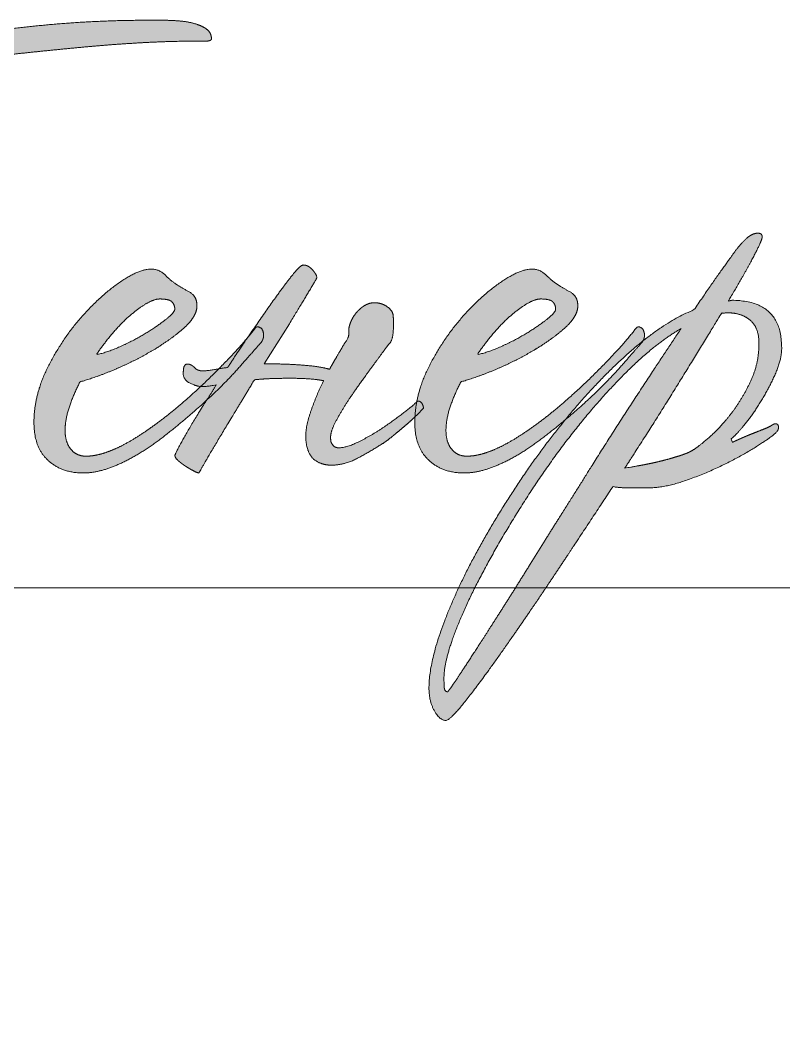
# Model space of a CAD drawing. Header units: metres. Extents: x 0 to 28.5, y 0 to 40.3.
# Drawn here: x 14.333 to 14.925, y 2.655 to 3.44 of the extents above; entities that cross this region are included whole.
import ezdxf

# ---------------------------------------------------------------- set-up
doc = ezdxf.new("R2010")
doc.units = ezdxf.units.M
doc.header["$MEASUREMENT"] = 0

# ---------------------------------------------------------------- blocks, each defined once
blk = doc.blocks.new('*U36')
at = {"linetype": 'Continuous', "lineweight": 0}
h = blk.add_hatch(color=5, dxfattribs=at)
edge = h.paths.add_edge_path()
edge.add_spline(control_points=[(-0.52751, 0.19882), (-0.50841, 0.20081), (-0.48812, 0.203), (-0.46783, 0.20519), (-0.44714, 0.20718), (-0.42646, 0.20916), (-0.40617, 0.21036), (-0.38588, 0.21155), (-0.36718, 0.21155)], knot_values=[0, 0, 0, 0.25, 0.25, 0.5, 0.5, 0.75, 0.75, 1, 1, 1], degree=2, periodic=0)
edge.add_line((-0.36718, 0.21155), (-0.36161, 0.21155))
edge.add_spline(control_points=[(-0.36161, 0.21155), (-0.35763, 0.21155), (-0.35763, 0.21313), (-0.35763, 0.2171), (-0.36082, 0.21948), (-0.364, 0.22185), (-0.36897, 0.22324), (-0.37394, 0.22463), (-0.37971, 0.22502), (-0.38548, 0.22542), (-0.39026, 0.22542)], knot_values=[0, 0, 0, 0.2, 0.2, 0.4, 0.4, 0.6, 0.6, 0.8, 0.8, 1, 1, 1], degree=2, periodic=0)
edge.add_line((-0.39026, 0.22542), (-0.3998, 0.22542))
edge.add_spline(control_points=[(-0.3998, 0.22542), (-0.43322, 0.22542), (-0.46565, 0.22244), (-0.49807, 0.21947), (-0.5303, 0.21472)], knot_values=[0, 0, 0, 0.5, 0.5, 1, 1, 1], degree=2, periodic=0)
edge.add_line((-0.5303, 0.21472), (-0.53945, 0.2163))
edge.add_line((-0.53945, 0.2163), (-0.54462, 0.21274))
edge.add_spline(control_points=[(-0.54462, 0.21274), (-0.55098, 0.21155), (-0.55834, 0.21056), (-0.5657, 0.20956), (-0.57326, 0.20837), (-0.58082, 0.20717), (-0.58818, 0.20578), (-0.59554, 0.20439), (-0.60151, 0.2024), (-0.60628, 0.20121), (-0.60628, 0.19683), (-0.60628, 0.19246), (-0.60429, 0.19086), (-0.6023, 0.18927), (-0.59753, 0.18927), (-0.58838, 0.18927), (-0.57823, 0.19126), (-0.56809, 0.19325), (-0.55894, 0.19444)], knot_values=[0, 0, 0, 0.111111, 0.111111, 0.222222, 0.222222, 0.333333, 0.333333, 0.444444, 0.444444, 0.555556, 0.555556, 0.666667, 0.666667, 0.777778, 0.777778, 0.888889, 0.888889, 1, 1, 1], degree=2, periodic=0)
edge.add_spline(control_points=[(-0.55894, 0.19444), (-0.56411, 0.18689), (-0.57465, 0.17058), (-0.5852, 0.15426), (-0.59793, 0.13417), (-0.61066, 0.11408), (-0.62398, 0.0926), (-0.63731, 0.07111), (-0.64805, 0.05361), (-0.65999, 0.03412), (-0.67113, 0.01403), (-0.68227, -0.00606), (-0.69042, -0.02337), (-0.69858, -0.04068), (-0.70335, -0.05361), (-0.70812, -0.06654), (-0.70733, -0.07171), (-0.70693, -0.07489), (-0.70494, -0.07907), (-0.70295, -0.08324), (-0.70017, -0.08702), (-0.69738, -0.0908), (-0.6942, -0.09339), (-0.69102, -0.09597), (-0.68784, -0.09558), (-0.68505, -0.09518), (-0.68028, -0.08603), (-0.6755, -0.07688), (-0.67073, -0.06554), (-0.66595, -0.0542), (-0.66198, -0.04406), (-0.658, -0.03392), (-0.6572, -0.03192)], knot_values=[0, 0, 0, 0.0625, 0.0625, 0.125, 0.125, 0.1875, 0.1875, 0.25, 0.25, 0.3125, 0.3125, 0.375, 0.375, 0.4375, 0.4375, 0.5, 0.5, 0.5625, 0.5625, 0.625, 0.625, 0.6875, 0.6875, 0.75, 0.75, 0.8125, 0.8125, 0.875, 0.875, 0.9375, 0.9375, 1, 1, 1], degree=2, periodic=0)
edge.add_spline(control_points=[(-0.6572, -0.03192), (-0.6572, -0.02874), (-0.65999, -0.02994)], knot_values=[0, 0, 0, 1, 1, 1], degree=2, periodic=0)
edge.add_spline(control_points=[(-0.65999, -0.02994), (-0.66118, -0.03073), (-0.66377, -0.03391), (-0.66635, -0.03709), (-0.66934, -0.04107), (-0.67232, -0.04505), (-0.67471, -0.04863), (-0.6771, -0.05222), (-0.67829, -0.05341)], knot_values=[0, 0, 0, 0.25, 0.25, 0.5, 0.5, 0.75, 0.75, 1, 1, 1], degree=2, periodic=0)
edge.add_line((-0.67829, -0.05341), (-0.67948, -0.05301))
edge.add_spline(control_points=[(-0.67948, -0.05301), (-0.67948, -0.05181), (-0.67491, -0.04306), (-0.67033, -0.03431), (-0.66158, -0.01939), (-0.65283, -0.00447), (-0.6403, 0.01582), (-0.62776, 0.03611), (-0.61225, 0.06077)], knot_values=[0, 0, 0, 0.25, 0.25, 0.5, 0.5, 0.75, 0.75, 1, 1, 1], degree=2, periodic=0)
edge.add_spline(control_points=[(-0.61225, 0.06077), (-0.59832, 0.08345), (-0.584, 0.10493), (-0.56968, 0.12641), (-0.55575, 0.14909), (-0.5486, 0.16063), (-0.54024, 0.17336), (-0.53189, 0.18609), (-0.52751, 0.19882)], knot_values=[0, 0, 0, 0.25, 0.25, 0.5, 0.5, 0.75, 0.75, 1, 1, 1], degree=2, periodic=0)
h = blk.add_hatch(color=5, dxfattribs=at)
edge = h.paths.add_edge_path()
edge.add_line((-0.18719, -0.20035), (-0.16948, -0.20035))
edge.add_spline(control_points=[(-0.16948, -0.20035), (-0.16465, -0.19362), (-0.15935, -0.18602), (-0.14325, -0.16295), (-0.12518, -0.1357), (-0.1071, -0.10846), (-0.0912, -0.0842)], knot_values=[0, 0, 0, 0.141373, 0.141373, 0.570687, 0.570687, 1, 1, 1], degree=2, periodic=0)
edge.add_spline(control_points=[(-0.0912, -0.0842), (-0.08603, -0.08499), (-0.07968, -0.08499)], knot_values=[0, 0, 0, 1, 1, 1], degree=2, periodic=0)
edge.add_line((-0.07968, -0.08499), (-0.06855, -0.08499))
edge.add_spline(control_points=[(-0.06855, -0.08499), (-0.05663, -0.08499), (-0.04252, -0.08002), (-0.02842, -0.07505), (-0.0161, -0.06888), (-0.00378, -0.06271), (0.00516, -0.05695), (0.0141, -0.05118), (0.0157, -0.04959)], knot_values=[0, 0, 0, 0.25, 0.25, 0.5, 0.5, 0.75, 0.75, 1, 1, 1], degree=2, periodic=0)
edge.add_spline(control_points=[(0.0157, -0.04959), (0.01887, -0.0472), (0.01887, -0.04481), (0.01887, -0.04242), (0.01689, -0.04242), (0.01569, -0.04242), (0.0141, -0.04362)], knot_values=[0, 0, 0, 0.333333, 0.333333, 0.666667, 0.666667, 1, 1, 1], degree=2, periodic=0)
edge.add_spline(control_points=[(0.0141, -0.04362), (0.01211, -0.04481), (0.00853, -0.0462), (0.00495, -0.0476), (0.00097, -0.04919), (-0.00301, -0.05078), (-0.00659, -0.05237), (-0.01017, -0.05396), (-0.01176, -0.05476)], knot_values=[0, 0, 0, 0.25, 0.25, 0.5, 0.5, 0.75, 0.75, 1, 1, 1], degree=2, periodic=0)
edge.add_line((-0.01176, -0.05476), (-0.01256, -0.05237))
edge.add_spline(control_points=[(-0.01256, -0.05237), (-0.01056, -0.05118), (-0.00499, -0.04461), (0.00057, -0.03805), (0.00634, -0.0289), (0.01211, -0.01975), (0.01655, -0.00981), (0.02098, 0.00014), (0.02098, 0.00809)], knot_values=[0, 0, 0, 0.25, 0.25, 0.5, 0.5, 0.75, 0.75, 1, 1, 1], degree=2, periodic=0)
edge.add_spline(control_points=[(0.02098, 0.00809), (0.02098, 0.03952), (-0.01202, 0.03952), (-0.01281, 0.03952), (-0.01321, 0.03932), (-0.01361, 0.03912), (-0.01441, 0.03912)], knot_values=[0, 0, 0, 0.333333, 0.333333, 0.666667, 0.666667, 1, 1, 1], degree=2, periodic=0)
edge.add_spline(control_points=[(-0.01441, 0.03912), (-0.004, 0.05661), (0.00201, 0.06794), (0.00802, 0.07927), (0.00802, 0.08165), (0.00802, 0.08406), (0.00524, 0.08406), (0.00126, 0.08406), (-0.00232, 0.08068), (-0.0059, 0.0773), (-0.00908, 0.07332), (-0.01107, 0.07054), (-0.01863, 0.06), (-0.02619, 0.04946), (-0.03693, 0.03355)], knot_values=[0, 0, 0, 0.142857, 0.142857, 0.285714, 0.285714, 0.428571, 0.428571, 0.571429, 0.571429, 0.714286, 0.714286, 0.857143, 0.857143, 1, 1, 1], degree=2, periodic=0)
edge.add_spline(control_points=[(-0.03693, 0.03355), (-0.05352, 0.02664), (-0.07114, 0.01254)], knot_values=[0, 0, 0, 1, 1, 1], degree=2, periodic=0)
edge.add_line((-0.07114, 0.01254), (-0.07142, 0.01207))
edge.add_spline(control_points=[(-0.07142, 0.01207), (-0.0762, 0.0065), (-0.08694, -0.00563), (-0.09768, -0.01777), (-0.11558, -0.03368), (-0.1192, -0.03682), (-0.12287, -0.0399)], knot_values=[0, 0, 0, 0.417557, 0.417557, 0.835113, 0.835113, 1, 1, 1], degree=2, periodic=0)
edge.add_spline(control_points=[(-0.12287, -0.0399), (-0.13889, -0.05948), (-0.15351, -0.08141), (-0.17102, -0.10766), (-0.18435, -0.13292), (-0.19768, -0.15818), (-0.20544, -0.18046), (-0.2092, -0.19124), (-0.21113, -0.20035)], knot_values=[0, 0, 0, 0.251666, 0.251666, 0.552886, 0.552886, 0.854105, 0.854105, 1, 1, 1], degree=2, periodic=0)
edge.add_line((-0.21113, -0.20035), (-0.20192, -0.20035))
edge.add_spline(control_points=[(-0.20192, -0.20035), (-0.20025, -0.19264), (-0.19649, -0.18247), (-0.18973, -0.16417), (-0.17781, -0.14169), (-0.16588, -0.11922), (-0.15037, -0.09475), (-0.13487, -0.07028), (-0.11738, -0.04801), (-0.09988, -0.02573), (-0.08139, -0.00743), (-0.06291, 0.01087), (-0.04581, 0.02082)], knot_values=[0, 0, 0, 0.100007, 0.100007, 0.280006, 0.280006, 0.460004, 0.460004, 0.640003, 0.640003, 0.820001, 0.820001, 1, 1, 1], degree=2, periodic=0)
edge.add_spline(control_points=[(-0.04581, 0.02082), (-0.05933, 0.00053), (-0.07483, -0.02314), (-0.09034, -0.04681), (-0.10505, -0.07028), (-0.11499, -0.0862), (-0.12592, -0.1035), (-0.13685, -0.12081), (-0.14719, -0.13752), (-0.15753, -0.15423), (-0.16707, -0.16914), (-0.17661, -0.18406), (-0.18397, -0.1954), (-0.18565, -0.198), (-0.18719, -0.20035)], knot_values=[0, 0, 0, 0.160543, 0.160543, 0.321085, 0.321085, 0.481628, 0.481628, 0.642171, 0.642171, 0.802713, 0.802713, 0.963256, 0.963256, 1, 1, 1], degree=2, periodic=0)
edge = h.paths.add_edge_path(flags=16)
edge.add_spline(control_points=[(-0.08318, -0.07186), (-0.08199, -0.06987), (-0.081, -0.06848), (-0.08, -0.06709), (-0.07881, -0.0651), (-0.0629, -0.04043), (-0.04738, -0.01537), (-0.03187, 0.00969), (-0.01914, 0.03078)], knot_values=[0, 0, 0, 0.25, 0.25, 0.5, 0.5, 0.75, 0.75, 1, 1, 1], degree=2, periodic=0)
edge.add_spline(control_points=[(-0.01914, 0.03078), (-0.01755, 0.03118), (-0.01437, 0.03118), (-0.00562, 0.03118), (0.00015, 0.0262), (0.00591, 0.02123), (0.00591, 0.01089)], knot_values=[0, 0, 0, 0.333333, 0.333333, 0.666667, 0.666667, 1, 1, 1], degree=2, periodic=0)
edge.add_spline(control_points=[(0.00591, 0.01089), (0.00591, -0.00224), (0.00035, -0.01418), (-0.00522, -0.02611), (-0.01258, -0.03566), (-0.01994, -0.04521), (-0.0273, -0.05157), (-0.03466, -0.05794), (-0.03863, -0.06032), (-0.04142, -0.06192), (-0.04699, -0.06371), (-0.05256, -0.0655), (-0.05892, -0.06709), (-0.06528, -0.06868), (-0.07185, -0.06987), (-0.07841, -0.07107), (-0.08318, -0.07186)], knot_values=[0, 0, 0, 0.125, 0.125, 0.25, 0.25, 0.375, 0.375, 0.5, 0.5, 0.625, 0.625, 0.75, 0.75, 0.875, 0.875, 1, 1, 1], degree=2, periodic=0)
h = blk.add_hatch(color=5, dxfattribs=at)
edge = h.paths.add_edge_path()
edge.add_spline(control_points=[(-0.22131, -0.0279), (-0.22449, -0.03095), (-0.23048, -0.03549), (-0.23704, -0.04046), (-0.2446, -0.04563), (-0.25256, -0.05081), (-0.26031, -0.05459), (-0.26807, -0.05837), (-0.27324, -0.05837), (-0.27563, -0.05837), (-0.27702, -0.05657), (-0.27842, -0.05478), (-0.27842, -0.05319)], knot_values=[0, 0, 0, 0.154355, 0.154355, 0.323484, 0.323484, 0.492613, 0.492613, 0.661742, 0.661742, 0.830871, 0.830871, 1, 1, 1], degree=2, periodic=0)
edge.add_spline(control_points=[(-0.27842, -0.05319), (-0.27921, -0.04842), (-0.27464, -0.04007), (-0.27006, -0.03171), (-0.26489, -0.02415), (-0.2625, -0.02057), (-0.25852, -0.015), (-0.25455, -0.00943), (-0.25057, -0.00406), (-0.24659, 0.00131), (-0.24341, 0.00569), (-0.24023, 0.01006), (-0.23903, 0.01126)], knot_values=[0, 0, 0, 0.166667, 0.166667, 0.333333, 0.333333, 0.5, 0.5, 0.666667, 0.666667, 0.833333, 0.833333, 1, 1, 1], degree=2, periodic=0)
edge.add_spline(control_points=[(-0.23903, 0.01126), (-0.23704, 0.01404), (-0.23684, 0.02041), (-0.23664, 0.02677), (-0.23704, 0.02996), (-0.23744, 0.03274), (-0.24102, 0.03532), (-0.2446, 0.03791), (-0.24938, 0.03791), (-0.25296, 0.03791), (-0.25614, 0.03592), (-0.25932, 0.03394), (-0.26171, 0.03095), (-0.26409, 0.02796), (-0.26529, 0.02478), (-0.26648, 0.0216), (-0.26648, 0.01961)], knot_values=[0, 0, 0, 0.125, 0.125, 0.25, 0.25, 0.375, 0.375, 0.5, 0.5, 0.625, 0.625, 0.75, 0.75, 0.875, 0.875, 1, 1, 1], degree=2, periodic=0)
edge.add_spline(control_points=[(-0.26648, 0.01961), (-0.26568, 0.01523), (-0.26927, 0.01086), (-0.27006, 0.00966), (-0.27444, 0.00211), (-0.27683, -0.00187), (-0.27921, -0.00625)], knot_values=[0, 0, 0, 0.333333, 0.333333, 0.666667, 0.666667, 1, 1, 1], degree=2, periodic=0)
edge.add_spline(control_points=[(-0.27921, -0.00625), (-0.28319, -0.00506), (-0.28916, -0.00426), (-0.29592, -0.00347), (-0.30348, -0.00307), (-0.31104, -0.00267), (-0.3182, -0.00267)], knot_values=[0, 0, 0, 0.333333, 0.333333, 0.666667, 0.666667, 1, 1, 1], degree=2, periodic=0)
edge.add_line((-0.3182, -0.00267), (-0.32258, -0.00267))
edge.add_line((-0.32258, -0.00267), (-0.30587, 0.02398))
edge.add_spline(control_points=[(-0.30587, 0.02398), (-0.29791, 0.03711), (-0.29274, 0.04566), (-0.28757, 0.05422), (-0.28757, 0.05461)], knot_values=[0, 0, 0, 0.5, 0.5, 1, 1, 1], degree=2, periodic=0)
edge.add_spline(control_points=[(-0.28757, 0.05461), (-0.28796, 0.057), (-0.29075, 0.05998), (-0.29353, 0.06297), (-0.29672, 0.06297), (-0.29871, 0.06297), (-0.30567, 0.05402), (-0.31263, 0.04507), (-0.32218, 0.03134), (-0.32522, 0.02697), (-0.32839, 0.02237)], knot_values=[0, 0, 0, 0.23155, 0.23155, 0.4631, 0.4631, 0.69465, 0.69465, 0.9262, 0.9262, 1, 1, 1], degree=2, periodic=0)
edge.add_line((-0.32839, 0.02237), (-0.32787, 0.02202))
edge.add_spline(control_points=[(-0.32787, 0.02202), (-0.32429, 0.02202), (-0.32329, 0.01863), (-0.3223, 0.01525), (-0.32429, 0.01207)], knot_values=[0, 0, 0, 0.5, 0.5, 1, 1, 1], degree=2, periodic=0)
edge.add_spline(control_points=[(-0.32429, 0.01207), (-0.32906, 0.0065), (-0.3398, -0.00563), (-0.34813, -0.01504), (-0.36076, -0.02672)], knot_values=[0, 0, 0, 0.563292, 0.563292, 1, 1, 1], degree=2, periodic=0)
edge.add_spline(control_points=[(-0.36076, -0.02672), (-0.36136, -0.02762), (-0.36196, -0.02853), (-0.37071, -0.04245), (-0.37628, -0.05239), (-0.38185, -0.06234), (-0.38185, -0.06353), (-0.38185, -0.06512), (-0.37947, -0.06711), (-0.37708, -0.0691), (-0.3743, -0.07089), (-0.37151, -0.07268), (-0.36912, -0.07388), (-0.36673, -0.07507), (-0.36594, -0.07507)], knot_values=[0, 0, 0, 0.024641, 0.024641, 0.187201, 0.187201, 0.349761, 0.349761, 0.512321, 0.512321, 0.67488, 0.67488, 0.83744, 0.83744, 1, 1, 1], degree=2, periodic=0)
edge.add_spline(control_points=[(-0.36594, -0.07507), (-0.36355, -0.07069), (-0.35699, -0.05955), (-0.35042, -0.04841), (-0.34167, -0.03409), (-0.33571, -0.02415), (-0.32894, -0.01301)], knot_values=[0, 0, 0, 0.333333, 0.333333, 0.666667, 0.666667, 1, 1, 1], degree=2, periodic=0)
edge.add_spline(control_points=[(-0.32894, -0.01301), (-0.32576, -0.01301), (-0.32218, -0.01262), (-0.31382, -0.01222), (-0.30507, -0.01222), (-0.29632, -0.01222), (-0.28836, -0.01301), (-0.28558, -0.01341), (-0.28319, -0.01381)], knot_values=[0, 0, 0, 0.25, 0.25, 0.5, 0.5, 0.75, 0.75, 1, 1, 1], degree=2, periodic=0)
edge.add_line((-0.28319, -0.01381), (-0.28398, -0.0154))
edge.add_spline(control_points=[(-0.28398, -0.0154), (-0.28876, -0.02534), (-0.29234, -0.03628), (-0.29592, -0.04722), (-0.29473, -0.05478), (-0.29353, -0.06354), (-0.28876, -0.06672), (-0.28398, -0.0699), (-0.27802, -0.0699), (-0.26887, -0.0699), (-0.25992, -0.06493), (-0.25096, -0.05996), (-0.2446, -0.05598), (-0.24142, -0.05399), (-0.23704, -0.05041), (-0.23266, -0.04683), (-0.22849, -0.04325), (-0.22518, -0.04041), (-0.2225, -0.03783)], knot_values=[0, 0, 0, 0.113755, 0.113755, 0.227509, 0.227509, 0.341264, 0.341264, 0.455018, 0.455018, 0.568773, 0.568773, 0.682527, 0.682527, 0.796282, 0.796282, 0.910037, 0.910037, 1, 1, 1], degree=2, periodic=0)
edge.add_spline(control_points=[(-0.2225, -0.03783), (-0.22224, -0.03287), (-0.22131, -0.0279)], knot_values=[0, 0, 0, 1, 1, 1], degree=2, periodic=0)
h = blk.add_hatch(color=5, dxfattribs=at)
edge = h.paths.add_edge_path()
edge.add_line((-0.3544, -0.01659), (-0.35639, -0.01699))
edge.add_spline(control_points=[(-0.35639, -0.01699), (-0.36134, -0.01789), (-0.36477, -0.01765)], knot_values=[0, 0, 0, 1, 1, 1], degree=2, periodic=0)
edge.add_spline(control_points=[(-0.36477, -0.01765), (-0.37061, -0.02311), (-0.3768, -0.02851), (-0.38516, -0.03567), (-0.39371, -0.04203), (-0.40226, -0.0484), (-0.41062, -0.05337), (-0.41897, -0.05835), (-0.42673, -0.06113), (-0.43449, -0.06392), (-0.44085, -0.06392), (-0.44722, -0.06392), (-0.451, -0.05934), (-0.45478, -0.05476), (-0.45478, -0.0468), (-0.45478, -0.03964), (-0.45199, -0.03128), (-0.44921, -0.02292), (-0.44483, -0.01457)], knot_values=[0, 0, 0, 0.047522, 0.047522, 0.166582, 0.166582, 0.285641, 0.285641, 0.404701, 0.404701, 0.523761, 0.523761, 0.642821, 0.642821, 0.76188, 0.76188, 0.88094, 0.88094, 1, 1, 1], degree=2, periodic=0)
edge.add_spline(control_points=[(-0.44483, -0.01457), (-0.43568, -0.01218), (-0.42236, -0.00661), (-0.40903, -0.00104), (-0.39689, 0.00613), (-0.38476, 0.01329), (-0.376, 0.02105), (-0.36725, 0.02881), (-0.36725, 0.03598), (-0.36725, 0.04235), (-0.37243, 0.04513), (-0.3776, 0.04792), (-0.38118, 0.0503), (-0.38476, 0.05269), (-0.38854, 0.05647), (-0.39232, 0.06025), (-0.39789, 0.06025), (-0.40584, 0.06025), (-0.41877, 0.0513), (-0.4317, 0.04235), (-0.44443, 0.02782), (-0.45717, 0.01329), (-0.46632, -0.00502), (-0.47547, -0.02333), (-0.47547, -0.04164), (-0.47547, -0.05796), (-0.46632, -0.06651), (-0.45717, -0.07507), (-0.44284, -0.07507), (-0.43449, -0.07507), (-0.42514, -0.07168), (-0.41579, -0.0683), (-0.40624, -0.06253), (-0.39669, -0.05675), (-0.38715, -0.0492), (-0.3776, -0.04164), (-0.36845, -0.03368), (-0.36443, -0.0301), (-0.36076, -0.02672)], knot_values=[0, 0, 0, 0.054871, 0.054871, 0.109741, 0.109741, 0.164612, 0.164612, 0.219482, 0.219482, 0.274353, 0.274353, 0.329223, 0.329223, 0.384094, 0.384094, 0.438964, 0.438964, 0.493835, 0.493835, 0.548705, 0.548705, 0.603576, 0.603576, 0.658446, 0.658446, 0.713317, 0.713317, 0.768187, 0.768187, 0.823058, 0.823058, 0.877928, 0.877928, 0.932799, 0.932799, 0.987669, 0.987669, 1, 1, 1], degree=2, periodic=0)
edge.add_spline(control_points=[(-0.36076, -0.02672), (-0.35744, -0.02166), (-0.3544, -0.01659)], knot_values=[0, 0, 0, 1, 1, 1], degree=2, periodic=0)
edge = h.paths.add_edge_path(flags=16)
edge.add_spline(control_points=[(-0.43409, 0.00341), (-0.42892, 0.01097), (-0.42315, 0.01774), (-0.41738, 0.0245), (-0.41161, 0.02947), (-0.40584, 0.03444), (-0.40067, 0.03743), (-0.3955, 0.04041), (-0.39192, 0.04041), (-0.38555, 0.04041), (-0.38376, 0.03842), (-0.38197, 0.03643), (-0.38197, 0.03365)], knot_values=[0, 0, 0, 0.166667, 0.166667, 0.333333, 0.333333, 0.5, 0.5, 0.666667, 0.666667, 0.833333, 0.833333, 1, 1, 1], degree=2, periodic=0)
edge.add_spline(control_points=[(-0.38197, 0.03365), (-0.38197, 0.03166), (-0.38734, 0.02728), (-0.39272, 0.02291), (-0.40047, 0.01813), (-0.40823, 0.01336), (-0.41738, 0.00918), (-0.42653, 0.00501), (-0.43409, 0.00341)], knot_values=[0, 0, 0, 0.25, 0.25, 0.5, 0.5, 0.75, 0.75, 1, 1, 1], degree=2, periodic=0)
h = blk.add_hatch(color=5, dxfattribs=at)
edge = h.paths.add_edge_path()
edge.add_spline(control_points=[(-0.07114, 0.01254), (-0.06951, 0.0155), (-0.07043, 0.01863), (-0.07142, 0.02202), (-0.075, 0.02202)], knot_values=[0, 0, 0, 0.480917, 0.480917, 1, 1, 1], degree=2, periodic=0)
edge.add_spline(control_points=[(-0.075, 0.02202), (-0.08177, 0.01287), (-0.09509, -0.00106), (-0.10842, -0.01498), (-0.12394, -0.02851), (-0.13229, -0.03567), (-0.14084, -0.04203), (-0.1494, -0.0484), (-0.15775, -0.05337), (-0.16611, -0.05835), (-0.17386, -0.06113), (-0.18162, -0.06392), (-0.18799, -0.06392), (-0.19435, -0.06392), (-0.19813, -0.05934), (-0.20191, -0.05476), (-0.20191, -0.0468), (-0.20191, -0.03964), (-0.19913, -0.03128), (-0.19634, -0.02292), (-0.19197, -0.01457)], knot_values=[0, 0, 0, 0.1, 0.1, 0.2, 0.2, 0.3, 0.3, 0.4, 0.4, 0.5, 0.5, 0.6, 0.6, 0.7, 0.7, 0.8, 0.8, 0.9, 0.9, 1, 1, 1], degree=2, periodic=0)
edge.add_spline(control_points=[(-0.19197, -0.01457), (-0.18282, -0.01218), (-0.16949, -0.00661), (-0.15616, -0.00104), (-0.14403, 0.00613), (-0.13189, 0.01329), (-0.12314, 0.02105), (-0.11439, 0.02881), (-0.11439, 0.03598), (-0.11439, 0.04235), (-0.11956, 0.04513), (-0.12473, 0.04792), (-0.12831, 0.0503), (-0.13189, 0.05269), (-0.13567, 0.05647), (-0.13945, 0.06025), (-0.14502, 0.06025), (-0.15298, 0.06025), (-0.16591, 0.0513), (-0.17884, 0.04235), (-0.19157, 0.02782), (-0.2043, 0.01329), (-0.21345, -0.00502), (-0.219, -0.01613), (-0.22119, -0.02724)], knot_values=[0, 0, 0, 0.086156, 0.086156, 0.172312, 0.172312, 0.258468, 0.258468, 0.344624, 0.344624, 0.430779, 0.430779, 0.516935, 0.516935, 0.603091, 0.603091, 0.689247, 0.689247, 0.775403, 0.775403, 0.861559, 0.861559, 0.947715, 0.947715, 1, 1, 1], degree=2, periodic=0)
edge.add_line((-0.22119, -0.02724), (-0.22073, -0.02733))
edge.add_spline(control_points=[(-0.22073, -0.02733), (-0.21755, -0.02733), (-0.21675, -0.03211)], knot_values=[0, 0, 0, 1, 1, 1], degree=2, periodic=0)
edge.add_line((-0.21675, -0.03211), (-0.22113, -0.03648))
edge.add_spline(control_points=[(-0.22113, -0.03648), (-0.22179, -0.03715), (-0.2225, -0.03783)], knot_values=[0, 0, 0, 1, 1, 1], degree=2, periodic=0)
edge.add_spline(control_points=[(-0.2225, -0.03783), (-0.2226, -0.03973), (-0.2226, -0.04164), (-0.2226, -0.05796), (-0.21345, -0.06651), (-0.2043, -0.07507), (-0.18997, -0.07507), (-0.18162, -0.07507), (-0.17227, -0.07168), (-0.16293, -0.0683), (-0.15338, -0.06253), (-0.14383, -0.05675), (-0.13428, -0.0492), (-0.1285, -0.04462), (-0.12287, -0.0399)], knot_values=[0, 0, 0, 0.018213, 0.018213, 0.193372, 0.193372, 0.368531, 0.368531, 0.54369, 0.54369, 0.718849, 0.718849, 0.894009, 0.894009, 1, 1, 1], degree=2, periodic=0)
edge.add_spline(control_points=[(-0.12287, -0.0399), (-0.11972, -0.03605), (-0.11651, -0.03229), (-0.09701, -0.00941), (-0.07653, 0.00809), (-0.07382, 0.0104), (-0.07114, 0.01254)], knot_values=[0, 0, 0, 0.126896, 0.126896, 0.89826, 0.89826, 1, 1, 1], degree=2, periodic=0)
edge = h.paths.add_edge_path(flags=16)
edge.add_spline(control_points=[(-0.18123, 0.00341), (-0.17605, 0.01097), (-0.17029, 0.01774), (-0.16452, 0.0245), (-0.15875, 0.02947), (-0.15298, 0.03444), (-0.14781, 0.03743), (-0.14263, 0.04041), (-0.13905, 0.04041), (-0.13269, 0.04041), (-0.1309, 0.03842), (-0.12911, 0.03643), (-0.12911, 0.03365)], knot_values=[0, 0, 0, 0.166667, 0.166667, 0.333333, 0.333333, 0.5, 0.5, 0.666667, 0.666667, 0.833333, 0.833333, 1, 1, 1], degree=2, periodic=0)
edge.add_spline(control_points=[(-0.12911, 0.03365), (-0.12911, 0.03166), (-0.13448, 0.02728), (-0.13985, 0.02291), (-0.14761, 0.01813), (-0.15537, 0.01336), (-0.16452, 0.00918), (-0.17367, 0.00501), (-0.18123, 0.00341)], knot_values=[0, 0, 0, 0.25, 0.25, 0.5, 0.5, 0.75, 0.75, 1, 1, 1], degree=2, periodic=0)
h = blk.add_hatch(color=5, dxfattribs=at)
edge = h.paths.add_edge_path()
edge.add_spline(control_points=[(-0.32787, 0.02202), (-0.33027, 0.01877), (-0.33349, 0.01493)], knot_values=[0, 0, 0, 1, 1, 1], degree=2, periodic=0)
edge.add_spline(control_points=[(-0.33349, 0.01493), (-0.33787, 0.00852), (-0.34247, 0.00171), (-0.34446, -0.00148), (-0.34684, -0.00506)], knot_values=[0, 0, 0, 0.299722, 0.299722, 1, 1, 1], degree=2, periodic=0)
edge.add_spline(control_points=[(-0.34684, -0.00506), (-0.34987, -0.00536), (-0.35266, -0.00589)], knot_values=[0, 0, 0, 1, 1, 1], degree=2, periodic=0)
edge.add_spline(control_points=[(-0.35266, -0.00589), (-0.35851, -0.0118), (-0.36477, -0.01765)], knot_values=[0, 0, 0, 1, 1, 1], degree=2, periodic=0)
edge.add_spline(control_points=[(-0.36477, -0.01765), (-0.36134, -0.01789), (-0.35639, -0.01699)], knot_values=[0, 0, 0, 1, 1, 1], degree=2, periodic=0)
edge.add_line((-0.35639, -0.01699), (-0.3544, -0.01659))
edge.add_spline(control_points=[(-0.3544, -0.01659), (-0.35744, -0.02166), (-0.36076, -0.02672)], knot_values=[0, 0, 0, 1, 1, 1], degree=2, periodic=0)
edge.add_spline(control_points=[(-0.36076, -0.02672), (-0.34816, -0.01507), (-0.33985, -0.00569)], knot_values=[0, 0, 0, 1, 1, 1], degree=2, periodic=0)
edge.add_line((-0.33985, -0.00569), (-0.3398, -0.00563))
edge.add_spline(control_points=[(-0.3398, -0.00563), (-0.32906, 0.0065), (-0.32429, 0.01207)], knot_values=[0, 0, 0, 1, 1, 1], degree=2, periodic=0)
edge.add_spline(control_points=[(-0.32429, 0.01207), (-0.3223, 0.01525), (-0.32329, 0.01863), (-0.32429, 0.02202), (-0.32787, 0.02202)], knot_values=[0, 0, 0, 0.5, 0.5, 1, 1, 1], degree=2, periodic=0)
h = blk.add_hatch(color=5, dxfattribs=at)
edge = h.paths.add_edge_path()
edge.add_spline(control_points=[(-0.33349, 0.01493), (-0.33936, 0.00793), (-0.34796, -0.00106), (-0.35028, -0.00348), (-0.35266, -0.00589)], knot_values=[0, 0, 0, 0.787625, 0.787625, 1, 1, 1], degree=2, periodic=0)
edge.add_spline(control_points=[(-0.35266, -0.00589), (-0.34987, -0.00536), (-0.34684, -0.00506)], knot_values=[0, 0, 0, 1, 1, 1], degree=2, periodic=0)
edge.add_spline(control_points=[(-0.34684, -0.00506), (-0.34446, -0.00148), (-0.34247, 0.0017)], knot_values=[0, 0, 0, 1, 1, 1], degree=2, periodic=0)
edge.add_line((-0.34247, 0.0017), (-0.34247, 0.00171))
edge.add_spline(control_points=[(-0.34247, 0.00171), (-0.33787, 0.00852), (-0.33349, 0.01493)], knot_values=[0, 0, 0, 1, 1, 1], degree=2, periodic=0)
h = blk.add_hatch(color=5, dxfattribs=at)
edge = h.paths.add_edge_path()
edge.add_spline(control_points=[(-0.36554, -0.00704), (-0.36753, -0.00665), (-0.36872, -0.00525), (-0.36992, -0.00386), (-0.37191, -0.00307), (-0.37629, -0.00148), (-0.37629, -0.00784)], knot_values=[0, 0, 0, 0.333333, 0.333333, 0.666667, 0.666667, 1, 1, 1], degree=2, periodic=0)
edge.add_spline(control_points=[(-0.37629, -0.00784), (-0.37708, -0.01421), (-0.36912, -0.01659)], knot_values=[0, 0, 0, 1, 1, 1], degree=2, periodic=0)
edge.add_spline(control_points=[(-0.36912, -0.01659), (-0.36739, -0.01746), (-0.36477, -0.01765)], knot_values=[0, 0, 0, 1, 1, 1], degree=2, periodic=0)
edge.add_spline(control_points=[(-0.36477, -0.01765), (-0.35851, -0.0118), (-0.35266, -0.00589)], knot_values=[0, 0, 0, 1, 1, 1], degree=2, periodic=0)
edge.add_spline(control_points=[(-0.35266, -0.00589), (-0.35354, -0.00606), (-0.3544, -0.00625), (-0.36395, -0.00784), (-0.36554, -0.00704)], knot_values=[0, 0, 0, 0.193262, 0.193262, 1, 1, 1], degree=2, periodic=0)
h = blk.add_hatch(color=5, dxfattribs=at)
edge = h.paths.add_edge_path()
edge.add_spline(control_points=[(-0.2225, -0.03783), (-0.22179, -0.03715), (-0.22113, -0.03648)], knot_values=[0, 0, 0, 1, 1, 1], degree=2, periodic=0)
edge.add_line((-0.22113, -0.03648), (-0.21675, -0.03211))
edge.add_spline(control_points=[(-0.21675, -0.03211), (-0.21755, -0.02733), (-0.22073, -0.02733)], knot_values=[0, 0, 0, 1, 1, 1], degree=2, periodic=0)
edge.add_spline(control_points=[(-0.22073, -0.02733), (-0.22101, -0.02761), (-0.22131, -0.0279)], knot_values=[0, 0, 0, 1, 1, 1], degree=2, periodic=0)
edge.add_spline(control_points=[(-0.22131, -0.0279), (-0.22224, -0.03287), (-0.2225, -0.03783)], knot_values=[0, 0, 0, 1, 1, 1], degree=2, periodic=0)
h = blk.add_hatch(color=5, dxfattribs=at)
edge = h.paths.add_edge_path()
edge.add_line((-0.20192, -0.20035), (-0.21113, -0.20035))
edge.add_spline(control_points=[(-0.21113, -0.20035), (-0.2132, -0.21005), (-0.2132, -0.21785), (-0.2132, -0.2266), (-0.20962, -0.23296), (-0.20604, -0.23933), (-0.20207, -0.23933), (-0.19889, -0.23933), (-0.18717, -0.22421), (-0.17931, -0.21407), (-0.16948, -0.20035)], knot_values=[0, 0, 0, 0.123175, 0.123175, 0.362046, 0.362046, 0.600918, 0.600918, 0.839789, 0.839789, 1, 1, 1], degree=2, periodic=0)
edge.add_line((-0.16948, -0.20035), (-0.18719, -0.20035))
edge.add_spline(control_points=[(-0.18719, -0.20035), (-0.19237, -0.20829), (-0.19589, -0.21351), (-0.20047, -0.22027), (-0.20086, -0.22027), (-0.20285, -0.22027), (-0.20305, -0.21748), (-0.20325, -0.2147), (-0.20325, -0.21112), (-0.20325, -0.20652), (-0.20192, -0.20035)], knot_values=[0, 0, 0, 0.182925, 0.182925, 0.420144, 0.420144, 0.657362, 0.657362, 0.89458, 0.89458, 1, 1, 1], degree=2, periodic=0)
at = {"color": 5, "linetype": 'Continuous', "lineweight": 0, "flags": 128}
for points in [[(-0.3998, 0.22542), (-0.39026, 0.22542)], [(-0.36161, 0.21155), (-0.36718, 0.21155)], [(-0.30587, 0.02398), (-0.32258, -0.00267), (-0.3182, -0.00267)], [(-0.3544, -0.01659), (-0.35639, -0.01699)], [(-0.28398, -0.0154), (-0.28319, -0.01381)], [(-0.21675, -0.03211), (-0.22113, -0.03648)], [(-0.01256, -0.05237), (-0.01176, -0.05476)]]:
    blk.add_lwpolyline(points, dxfattribs=at)
at = {"color": 5, "linetype": 'Continuous', "lineweight": 0}
for points, knots in [([(-0.5303, 0.21472), (-0.49807, 0.21947), (-0.46565, 0.22244), (-0.43322, 0.22542), (-0.3998, 0.22542)], [0, 0, 0, 0.5, 0.5, 1, 1, 1]), ([(-0.39026, 0.22542), (-0.38548, 0.22542), (-0.37971, 0.22502), (-0.37394, 0.22463), (-0.36897, 0.22324), (-0.364, 0.22185), (-0.36082, 0.21948), (-0.35763, 0.2171), (-0.35763, 0.21313), (-0.35763, 0.21155), (-0.36161, 0.21155)], [0, 0, 0, 0.2, 0.2, 0.4, 0.4, 0.6, 0.6, 0.8, 0.8, 1, 1, 1]), ([(-0.36718, 0.21155), (-0.38588, 0.21155), (-0.40617, 0.21036), (-0.42646, 0.20916), (-0.44714, 0.20718), (-0.46783, 0.20519), (-0.48812, 0.203), (-0.50841, 0.20081), (-0.52751, 0.19882), (-0.53189, 0.18609), (-0.54024, 0.17336), (-0.5486, 0.16063), (-0.55575, 0.14909), (-0.56968, 0.12641), (-0.584, 0.10493), (-0.59832, 0.08345), (-0.61225, 0.06077)], [0, 0, 0, 0.125, 0.125, 0.25, 0.25, 0.375, 0.375, 0.5, 0.5, 0.625, 0.625, 0.75, 0.75, 0.875, 0.875, 1, 1, 1]), ([(-0.01176, -0.05476), (-0.01017, -0.05396), (-0.00659, -0.05237), (-0.00301, -0.05078), (0.00097, -0.04919), (0.00495, -0.0476), (0.00853, -0.0462), (0.01211, -0.04481), (0.0141, -0.04362), (0.01569, -0.04242), (0.01689, -0.04242), (0.01887, -0.04242), (0.01887, -0.04481), (0.01887, -0.0472), (0.0157, -0.04959), (0.0141, -0.05118), (0.00516, -0.05695), (-0.00378, -0.06271), (-0.0161, -0.06888), (-0.02842, -0.07505), (-0.04252, -0.08002), (-0.05663, -0.08499), (-0.06855, -0.08499), (-0.07332, -0.08499), (-0.07968, -0.08499), (-0.08603, -0.08499), (-0.0912, -0.0842), (-0.1071, -0.10846), (-0.12518, -0.1357), (-0.14325, -0.16295), (-0.15935, -0.18602), (-0.17545, -0.20909), (-0.18717, -0.22421), (-0.19889, -0.23933), (-0.20207, -0.23933), (-0.20604, -0.23933), (-0.20962, -0.23296), (-0.2132, -0.2266), (-0.2132, -0.21785), (-0.2132, -0.20273), (-0.20544, -0.18046), (-0.19768, -0.15818), (-0.18435, -0.13292), (-0.17102, -0.10766), (-0.15351, -0.08141), (-0.13601, -0.05516), (-0.11651, -0.03229), (-0.09701, -0.00941), (-0.07653, 0.00809), (-0.05604, 0.02559), (-0.03693, 0.03355), (-0.02619, 0.04946), (-0.01863, 0.06), (-0.01107, 0.07054), (-0.00908, 0.07332), (-0.0059, 0.0773), (-0.00232, 0.08068), (0.00126, 0.08406), (0.00524, 0.08406), (0.00802, 0.08406), (0.00802, 0.08165), (0.00802, 0.07927), (0.00201, 0.06794), (-0.004, 0.05661), (-0.01441, 0.03912), (-0.01361, 0.03912), (-0.01321, 0.03932), (-0.01281, 0.03952), (-0.01202, 0.03952), (0.02098, 0.03952), (0.02098, 0.00809)], [0, 0, 0, 0.028571, 0.028571, 0.057143, 0.057143, 0.085714, 0.085714, 0.114286, 0.114286, 0.142857, 0.142857, 0.171429, 0.171429, 0.2, 0.2, 0.228571, 0.228571, 0.257143, 0.257143, 0.285714, 0.285714, 0.314286, 0.314286, 0.342857, 0.342857, 0.371429, 0.371429, 0.4, 0.4, 0.428571, 0.428571, 0.457143, 0.457143, 0.485714, 0.485714, 0.514286, 0.514286, 0.542857, 0.542857, 0.571429, 0.571429, 0.6, 0.6, 0.628571, 0.628571, 0.657143, 0.657143, 0.685714, 0.685714, 0.714286, 0.714286, 0.742857, 0.742857, 0.771429, 0.771429, 0.8, 0.8, 0.828571, 0.828571, 0.857143, 0.857143, 0.885714, 0.885714, 0.914286, 0.914286, 0.942857, 0.942857, 0.971429, 0.971429, 1, 1, 1]), ([(-0.35639, -0.01699), (-0.36514, -0.01858), (-0.36912, -0.01659), (-0.37708, -0.01421), (-0.37629, -0.00784), (-0.37629, -0.00148), (-0.37191, -0.00307), (-0.36992, -0.00386), (-0.36872, -0.00525), (-0.36753, -0.00665), (-0.36554, -0.00704), (-0.36395, -0.00784), (-0.3544, -0.00625), (-0.35082, -0.00545), (-0.34684, -0.00506), (-0.34446, -0.00148), (-0.34247, 0.00171), (-0.33173, 0.01762), (-0.32218, 0.03134), (-0.31263, 0.04507), (-0.30567, 0.05402), (-0.29871, 0.06297), (-0.29672, 0.06297), (-0.29353, 0.06297), (-0.29075, 0.05998), (-0.28796, 0.057), (-0.28757, 0.05461), (-0.28757, 0.05422), (-0.29274, 0.04566), (-0.29791, 0.03711), (-0.30587, 0.02398)], [0, 0, 0, 0.066667, 0.066667, 0.133333, 0.133333, 0.2, 0.2, 0.266667, 0.266667, 0.333333, 0.333333, 0.4, 0.4, 0.466667, 0.466667, 0.533333, 0.533333, 0.6, 0.6, 0.666667, 0.666667, 0.733333, 0.733333, 0.8, 0.8, 0.866667, 0.866667, 0.933333, 0.933333, 1, 1, 1]), ([(-0.32429, 0.01207), (-0.32906, 0.0065), (-0.3398, -0.00563), (-0.35054, -0.01777), (-0.36845, -0.03368), (-0.3776, -0.04164), (-0.38715, -0.0492), (-0.39669, -0.05675), (-0.40624, -0.06253), (-0.41579, -0.0683), (-0.42514, -0.07168), (-0.43449, -0.07507), (-0.44284, -0.07507), (-0.45717, -0.07507), (-0.46632, -0.06651), (-0.47547, -0.05796), (-0.47547, -0.04164), (-0.47547, -0.02333), (-0.46632, -0.00502), (-0.45717, 0.01329), (-0.44443, 0.02782), (-0.4317, 0.04235), (-0.41877, 0.0513), (-0.40584, 0.06025), (-0.39789, 0.06025), (-0.39232, 0.06025), (-0.38854, 0.05647), (-0.38476, 0.05269), (-0.38118, 0.0503), (-0.3776, 0.04792), (-0.37243, 0.04513), (-0.36725, 0.04235), (-0.36725, 0.03598), (-0.36725, 0.02881), (-0.376, 0.02105), (-0.38476, 0.01329), (-0.39689, 0.00613), (-0.40903, -0.00104), (-0.42236, -0.00661), (-0.43568, -0.01218), (-0.44483, -0.01457), (-0.44921, -0.02292), (-0.45199, -0.03128), (-0.45478, -0.03964), (-0.45478, -0.0468), (-0.45478, -0.05476), (-0.451, -0.05934), (-0.44722, -0.06392), (-0.44085, -0.06392), (-0.43449, -0.06392), (-0.42673, -0.06113), (-0.41897, -0.05835), (-0.41062, -0.05337), (-0.40226, -0.0484), (-0.39371, -0.04203), (-0.38516, -0.03567), (-0.3768, -0.02851), (-0.36129, -0.01498), (-0.34796, -0.00106), (-0.33463, 0.01287), (-0.32787, 0.02202), (-0.32429, 0.02202), (-0.32329, 0.01863), (-0.3223, 0.01525), (-0.32429, 0.01207)], [0, 0, 0, 0.03125, 0.03125, 0.0625, 0.0625, 0.09375, 0.09375, 0.125, 0.125, 0.15625, 0.15625, 0.1875, 0.1875, 0.21875, 0.21875, 0.25, 0.25, 0.28125, 0.28125, 0.3125, 0.3125, 0.34375, 0.34375, 0.375, 0.375, 0.40625, 0.40625, 0.4375, 0.4375, 0.46875, 0.46875, 0.5, 0.5, 0.53125, 0.53125, 0.5625, 0.5625, 0.59375, 0.59375, 0.625, 0.625, 0.65625, 0.65625, 0.6875, 0.6875, 0.71875, 0.71875, 0.75, 0.75, 0.78125, 0.78125, 0.8125, 0.8125, 0.84375, 0.84375, 0.875, 0.875, 0.90625, 0.90625, 0.9375, 0.9375, 0.96875, 0.96875, 1, 1, 1]), ([(-0.07142, 0.01207), (-0.0762, 0.0065), (-0.08694, -0.00563), (-0.09768, -0.01777), (-0.11558, -0.03368), (-0.12473, -0.04164), (-0.13428, -0.0492), (-0.14383, -0.05675), (-0.15338, -0.06253), (-0.16293, -0.0683), (-0.17227, -0.07168), (-0.18162, -0.07507), (-0.18997, -0.07507), (-0.2043, -0.07507), (-0.21345, -0.06651), (-0.2226, -0.05796), (-0.2226, -0.04164), (-0.2226, -0.02333), (-0.21345, -0.00502), (-0.2043, 0.01329), (-0.19157, 0.02782), (-0.17884, 0.04235), (-0.16591, 0.0513), (-0.15298, 0.06025), (-0.14502, 0.06025), (-0.13945, 0.06025), (-0.13567, 0.05647), (-0.13189, 0.05269), (-0.12831, 0.0503), (-0.12473, 0.04792), (-0.11956, 0.04513), (-0.11439, 0.04235), (-0.11439, 0.03598), (-0.11439, 0.02881), (-0.12314, 0.02105), (-0.13189, 0.01329), (-0.14403, 0.00613), (-0.15616, -0.00104), (-0.16949, -0.00661), (-0.18282, -0.01218), (-0.19197, -0.01457), (-0.19634, -0.02292), (-0.19913, -0.03128), (-0.20191, -0.03964), (-0.20191, -0.0468), (-0.20191, -0.05476), (-0.19813, -0.05934), (-0.19435, -0.06392), (-0.18799, -0.06392), (-0.18162, -0.06392), (-0.17386, -0.06113), (-0.16611, -0.05835), (-0.15775, -0.05337), (-0.1494, -0.0484), (-0.14084, -0.04203), (-0.13229, -0.03567), (-0.12394, -0.02851), (-0.10842, -0.01498), (-0.09509, -0.00106), (-0.08177, 0.01287), (-0.075, 0.02202), (-0.07142, 0.02202), (-0.07043, 0.01863), (-0.06943, 0.01525), (-0.07142, 0.01207)], [0, 0, 0, 0.03125, 0.03125, 0.0625, 0.0625, 0.09375, 0.09375, 0.125, 0.125, 0.15625, 0.15625, 0.1875, 0.1875, 0.21875, 0.21875, 0.25, 0.25, 0.28125, 0.28125, 0.3125, 0.3125, 0.34375, 0.34375, 0.375, 0.375, 0.40625, 0.40625, 0.4375, 0.4375, 0.46875, 0.46875, 0.5, 0.5, 0.53125, 0.53125, 0.5625, 0.5625, 0.59375, 0.59375, 0.625, 0.625, 0.65625, 0.65625, 0.6875, 0.6875, 0.71875, 0.71875, 0.75, 0.75, 0.78125, 0.78125, 0.8125, 0.8125, 0.84375, 0.84375, 0.875, 0.875, 0.90625, 0.90625, 0.9375, 0.9375, 0.96875, 0.96875, 1, 1, 1]), ([(-0.38197, 0.03365), (-0.38197, 0.03643), (-0.38376, 0.03842), (-0.38555, 0.04041), (-0.39192, 0.04041), (-0.3955, 0.04041), (-0.40067, 0.03743), (-0.40584, 0.03444), (-0.41161, 0.02947), (-0.41738, 0.0245), (-0.42315, 0.01774), (-0.42892, 0.01097), (-0.43409, 0.00341), (-0.42653, 0.00501), (-0.41738, 0.00918), (-0.40823, 0.01336), (-0.40047, 0.01813), (-0.39272, 0.02291), (-0.38734, 0.02728), (-0.38197, 0.03166), (-0.38197, 0.03365)], [0, 0, 0, 0.1, 0.1, 0.2, 0.2, 0.3, 0.3, 0.4, 0.4, 0.5, 0.5, 0.6, 0.6, 0.7, 0.7, 0.8, 0.8, 0.9, 0.9, 1, 1, 1]), ([(-0.12911, 0.03365), (-0.12911, 0.03643), (-0.1309, 0.03842), (-0.13269, 0.04041), (-0.13905, 0.04041), (-0.14263, 0.04041), (-0.14781, 0.03743), (-0.15298, 0.03444), (-0.15875, 0.02947), (-0.16452, 0.0245), (-0.17029, 0.01774), (-0.17605, 0.01097), (-0.18123, 0.00341), (-0.17367, 0.00501), (-0.16452, 0.00918), (-0.15537, 0.01336), (-0.14761, 0.01813), (-0.13985, 0.02291), (-0.13448, 0.02728), (-0.12911, 0.03166), (-0.12911, 0.03365)], [0, 0, 0, 0.1, 0.1, 0.2, 0.2, 0.3, 0.3, 0.4, 0.4, 0.5, 0.5, 0.6, 0.6, 0.7, 0.7, 0.8, 0.8, 0.9, 0.9, 1, 1, 1]), ([(-0.3182, -0.00267), (-0.31104, -0.00267), (-0.30348, -0.00307), (-0.29592, -0.00347), (-0.28916, -0.00426), (-0.28319, -0.00506), (-0.27921, -0.00625), (-0.27683, -0.00187), (-0.27444, 0.00211), (-0.27006, 0.00966), (-0.26927, 0.01086), (-0.26568, 0.01523), (-0.26648, 0.01961), (-0.26648, 0.0216), (-0.26529, 0.02478), (-0.26409, 0.02796), (-0.26171, 0.03095), (-0.25932, 0.03394), (-0.25614, 0.03592), (-0.25296, 0.03791), (-0.24938, 0.03791), (-0.2446, 0.03791), (-0.24102, 0.03532), (-0.23744, 0.03274), (-0.23704, 0.02996), (-0.23664, 0.02677), (-0.23684, 0.02041), (-0.23704, 0.01404), (-0.23903, 0.01126), (-0.24023, 0.01006), (-0.24341, 0.00569), (-0.24659, 0.00131), (-0.25057, -0.00406), (-0.25455, -0.00943), (-0.25852, -0.015), (-0.2625, -0.02057), (-0.26489, -0.02415), (-0.27006, -0.03171), (-0.27464, -0.04007), (-0.27921, -0.04842), (-0.27842, -0.05319), (-0.27842, -0.05478), (-0.27702, -0.05657), (-0.27563, -0.05837), (-0.27324, -0.05837), (-0.26807, -0.05837), (-0.26031, -0.05459), (-0.25256, -0.05081), (-0.2446, -0.04563), (-0.23704, -0.04046), (-0.23048, -0.03549), (-0.22391, -0.03052), (-0.22073, -0.02733), (-0.21755, -0.02733), (-0.21675, -0.03211)], [0, 0, 0, 0.037037, 0.037037, 0.074074, 0.074074, 0.111111, 0.111111, 0.148148, 0.148148, 0.185185, 0.185185, 0.222222, 0.222222, 0.259259, 0.259259, 0.296296, 0.296296, 0.333333, 0.333333, 0.37037, 0.37037, 0.407407, 0.407407, 0.444444, 0.444444, 0.481481, 0.481481, 0.518519, 0.518519, 0.555556, 0.555556, 0.592593, 0.592593, 0.62963, 0.62963, 0.666667, 0.666667, 0.703704, 0.703704, 0.740741, 0.740741, 0.777778, 0.777778, 0.814815, 0.814815, 0.851852, 0.851852, 0.888889, 0.888889, 0.925926, 0.925926, 0.962963, 0.962963, 1, 1, 1]), ([(0.00591, 0.01089), (0.00591, 0.02123), (0.00015, 0.0262), (-0.00562, 0.03118), (-0.01437, 0.03118), (-0.01755, 0.03118), (-0.01914, 0.03078), (-0.03187, 0.00969), (-0.04738, -0.01537), (-0.0629, -0.04043), (-0.07881, -0.0651), (-0.08, -0.06709), (-0.081, -0.06848), (-0.08199, -0.06987), (-0.08318, -0.07186), (-0.07841, -0.07107), (-0.07185, -0.06987), (-0.06528, -0.06868), (-0.05892, -0.06709), (-0.05256, -0.0655), (-0.04699, -0.06371), (-0.04142, -0.06192), (-0.03863, -0.06032), (-0.03466, -0.05794), (-0.0273, -0.05157), (-0.01994, -0.04521), (-0.01258, -0.03566), (-0.00522, -0.02611), (0.00035, -0.01418), (0.00591, -0.00224), (0.00591, 0.01089)], [0, 0, 0, 0.066667, 0.066667, 0.133333, 0.133333, 0.2, 0.2, 0.266667, 0.266667, 0.333333, 0.333333, 0.4, 0.4, 0.466667, 0.466667, 0.533333, 0.533333, 0.6, 0.6, 0.666667, 0.666667, 0.733333, 0.733333, 0.8, 0.8, 0.866667, 0.866667, 0.933333, 0.933333, 1, 1, 1]), ([(-0.04581, 0.02082), (-0.06291, 0.01087), (-0.08139, -0.00743), (-0.09988, -0.02573), (-0.11738, -0.04801), (-0.13487, -0.07028), (-0.15037, -0.09475), (-0.16588, -0.11922), (-0.17781, -0.14169), (-0.18973, -0.16417), (-0.19649, -0.18247), (-0.20325, -0.20078), (-0.20325, -0.21112), (-0.20325, -0.2147), (-0.20305, -0.21748), (-0.20285, -0.22027), (-0.20086, -0.22027), (-0.20047, -0.22027), (-0.19589, -0.21351), (-0.19132, -0.20674), (-0.18397, -0.1954), (-0.17661, -0.18406), (-0.16707, -0.16914), (-0.15753, -0.15423), (-0.14719, -0.13752), (-0.13685, -0.12081), (-0.12592, -0.1035), (-0.11499, -0.0862), (-0.10505, -0.07028), (-0.09034, -0.04681), (-0.07483, -0.02314), (-0.05933, 0.00053), (-0.04581, 0.02082)], [0, 0, 0, 0.0625, 0.0625, 0.125, 0.125, 0.1875, 0.1875, 0.25, 0.25, 0.3125, 0.3125, 0.375, 0.375, 0.4375, 0.4375, 0.5, 0.5, 0.5625, 0.5625, 0.625, 0.625, 0.6875, 0.6875, 0.75, 0.75, 0.8125, 0.8125, 0.875, 0.875, 0.9375, 0.9375, 1, 1, 1]), ([(0.02098, 0.00809), (0.02098, 0.00014), (0.01655, -0.00981), (0.01211, -0.01975), (0.00634, -0.0289), (0.00057, -0.03805), (-0.00499, -0.04461), (-0.01056, -0.05118), (-0.01256, -0.05237)], [0, 0, 0, 0.25, 0.25, 0.5, 0.5, 0.75, 0.75, 1, 1, 1]), ([(-0.28319, -0.01381), (-0.28558, -0.01341), (-0.28836, -0.01301), (-0.29632, -0.01222), (-0.30507, -0.01222), (-0.31382, -0.01222), (-0.32218, -0.01262), (-0.32576, -0.01301), (-0.32894, -0.01301), (-0.33571, -0.02415), (-0.34167, -0.03409), (-0.35042, -0.04841), (-0.35699, -0.05955), (-0.36355, -0.07069), (-0.36594, -0.07507), (-0.36673, -0.07507), (-0.36912, -0.07388), (-0.37151, -0.07268), (-0.3743, -0.07089), (-0.37708, -0.0691), (-0.37947, -0.06711), (-0.38185, -0.06512), (-0.38185, -0.06353), (-0.38185, -0.06234), (-0.37628, -0.05239), (-0.37071, -0.04245), (-0.36196, -0.02853), (-0.35799, -0.02256), (-0.3544, -0.01659)], [0, 0, 0, 0.071429, 0.071429, 0.142857, 0.142857, 0.214286, 0.214286, 0.285714, 0.285714, 0.357143, 0.357143, 0.428571, 0.428571, 0.5, 0.5, 0.571429, 0.571429, 0.642857, 0.642857, 0.714286, 0.714286, 0.785714, 0.785714, 0.857143, 0.857143, 0.928571, 0.928571, 1, 1, 1]), ([(-0.22113, -0.03648), (-0.22431, -0.03967), (-0.22849, -0.04325), (-0.23266, -0.04683), (-0.23704, -0.05041), (-0.24142, -0.05399), (-0.2446, -0.05598), (-0.25096, -0.05996), (-0.25992, -0.06493), (-0.26887, -0.0699), (-0.27802, -0.0699), (-0.28398, -0.0699), (-0.28876, -0.06672), (-0.29353, -0.06354), (-0.29473, -0.05478), (-0.29592, -0.04722), (-0.29234, -0.03628), (-0.28876, -0.02534), (-0.28398, -0.0154)], [0, 0, 0, 0.111111, 0.111111, 0.222222, 0.222222, 0.333333, 0.333333, 0.444444, 0.444444, 0.555556, 0.555556, 0.666667, 0.666667, 0.777778, 0.777778, 0.888889, 0.888889, 1, 1, 1])]:
    blk.add_open_spline(points, degree=2, knots=knots, dxfattribs=at)

msp = doc.modelspace()

# ---------------------------------------------------------------- linework, layer by layer
at = {"color": 7, "linetype": 'Continuous', "lineweight": 0}
msp.add_line((10.00000067, 2.9999811), (16.50000067, 2.9999811), dxfattribs=at)
at = {"color": 5, "linetype": 'Continuous', "lineweight": 0}
msp.add_open_spline([(14.01053148, 1.49923654), (14.04851298, 1.57671457), (14.10091478, 1.6836084), (14.13650147, 1.81180684), (14.14740731, 1.88038484), (14.10753349, 1.92031171), (14.04232386, 1.91361854), (13.97762844, 1.871394), (13.92989132, 1.81326942), (13.90598524, 1.74990771), (13.90916292, 1.68937849), (13.92548549, 1.62160646), (13.96344334, 1.56438201), (14.02259291, 1.53203776), (14.08877683, 1.51883256), (14.15375475, 1.54233911), (14.21093105, 1.56533836), (14.28070692, 1.61832238), (14.32433732, 1.72948102), (14.3890029, 1.85089932), (14.43971087, 1.9700475), (14.49803663, 2.05207788), (14.5194151, 2.11379928), (14.56170805, 2.13115782), (14.56437786, 2.09069651), (14.55285772, 2.05498979), (14.43816643, 1.92047465), (14.35798891, 1.7227791), (14.29600601, 1.56484507), (14.2246612, 1.49830876), (14.20877962, 1.53536348), (14.19966564, 1.57310297), (14.18884375, 1.64988998), (14.24446012, 1.79474005), (14.28958797, 1.9119116), (14.51211298, 2.28011568), (14.24542737, 1.84201894), (14.48440055, 2.09915796), (14.16320204, 1.62345132), (14.34398645, 1.89487525), (14.42098766, 1.94911367), (14.50198844, 1.93326092), (14.52265871, 1.85348169), (14.53168914, 1.72705319), (14.49820855, 1.56301567), (14.3796291, 1.48616529), (14.29445342, 1.44680697), (14.2130991, 1.44601346), (14.14160754, 1.46388698), (14.11680868, 1.50985237), (14.11205173, 1.55169449), (14.12347069, 1.62341232), (14.24997145, 1.6145948), (14.46680686, 1.92872799), (14.1595285, 1.47763715), (14.35778322, 1.61603235), (14.43665685, 1.65769739), (14.4954371, 1.86794512), (14.23903419, 1.44435131), (14.48497594, 1.64143114), (14.60084217, 1.89633632), (14.31917798, 1.4267893), (14.58024104, 1.63703684), (14.70217939, 1.88410573), (14.41152722, 1.4561047), (14.68890453, 1.63391892), (14.81056893, 1.88788701), (14.53829504, 1.43421301), (14.79926997, 1.64866931), (14.91004625, 1.87343289), (14.63341089, 1.38931493), (14.92574844, 1.6713382), (14.990928, 1.83761398), (14.70662885, 1.3492741), (15.08168558, 1.69649575), (15.13574466, 1.90205792), (14.81836921, 1.34087481), (15.21104988, 1.6989152), (15.20697021, 1.92588217), (14.96643763, 1.33670879), (15.56289136, 1.98299526), (15.67816047, 2.15794072), (16.22399698, 3.3366852), (14.54377551, 0.03896893), (15.0763326, 1.37224735), (15.22722586, 1.52383109), (15.50480603, 1.85892202), (15.38493621, 1.59098591), (14.9234648, 1.67451205), (15.3274688, 1.68448479), (15.5781556, 1.69067294)], degree=3, knots=[0, 0, 0, 0, 0.2562803, 0.353581312, 0.406785227, 0.450947349, 0.500227618, 0.589539399, 0.678242547, 0.721138568, 0.789755171, 0.855621615, 0.929912952, 0.986795762, 1.054481923, 1.1249347, 1.18917495, 1.239865785, 1.382593337, 1.533903981, 1.656707561, 1.769166429, 1.833241408, 1.851218006, 1.877079662, 1.919626925, 1.974990535, 2.390091579, 2.51162758, 2.56418298, 2.588529776, 2.610372541, 2.686214192, 2.814194141, 3.041607976, 3.238132302, 3.458022668, 3.542150896, 3.799695335, 3.964580733, 4.050226032, 4.108456022, 4.174286172, 4.271528949, 4.505320374, 4.614114373, 4.684066255, 4.78334217, 4.858047253, 4.883076989, 4.93425253, 4.987447597, 5.068031278, 5.27331362, 5.528208902, 5.59686537, 5.814989896, 5.861814338, 6.112148994, 6.279115646, 6.419755274, 6.680665425, 6.886777065, 7.007329578, 7.257369268, 7.454423307, 7.584298009, 7.83003992, 8.047956293, 8.143901779, 8.38319961, 8.658739686, 8.671890457, 8.887942591, 9.221296178, 9.23159379, 9.502182967, 9.82025737, 9.849202435, 10.120033961, 10.495151852, 11.096401875, 11.416737531, 13.371737479, 13.840925578, 14.208280293, 14.424855854, 14.536090792, 14.80808907, 15.252829698, 15.252829698, 15.252829698, 15.252829698], dxfattribs=at)

# ---------------------------------------------------------------- block references
at = {"color": 5, "linetype": 'Continuous', "lineweight": 0, "xscale": 1.166982693817973, "yscale": 1.166982693817973, "zscale": 1.166982693817973}
msp.add_blockref('*U36', (14.89879562, 3.17652816), dxfattribs=at)

doc.saveas('drawing.dxf')
